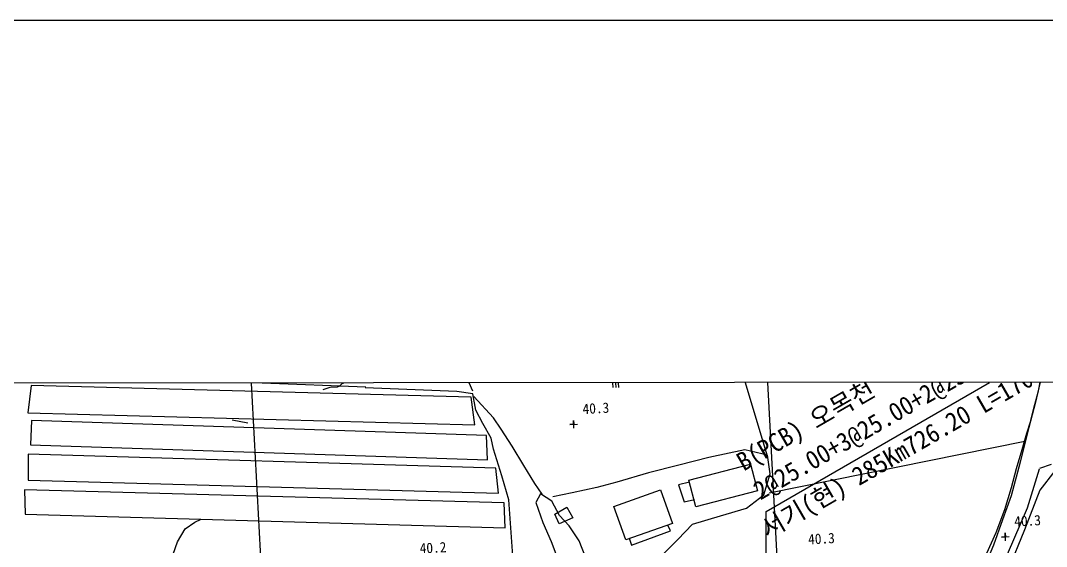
# Model space of a CAD drawing. Header units: millimetres. Extents: x 16742 to 17538, y 1103 to 1809.
# Drawn here: x 17104.6 to 17303.5, y 1517 to 1619.1 of the extents above; entities that cross this region are included whole.
import ezdxf
from ezdxf.xclip import XClip

# ---------------------------------------------------------------- set-up
doc = ezdxf.new("R2010")
doc.units = ezdxf.units.MM
doc.header["$LTSCALE"] = 10
doc.header["$MEASUREMENT"] = 0
doc.header["$XCLIPFRAME"] = 2
doc.layers.add('TX-PAPR', color=2, linetype='Continuous', plot=False)
doc.layers.add('TZ-BASE', color=253, linetype='Continuous')
doc.styles.get("Standard").update_dxf_attribs({"font": 'GulimChe.ttf'})

# ---------------------------------------------------------------- blocks, each defined once
blk = doc.blocks.new('JD-FHFGFGH4SFG5')
at = {"layer": 'TZ-BASE'}
for p, q in [((323.17, 133.44), (341.76, -216.42)), ((423.31, 133.44), (441.9, -216.42)), ((413.63, 103.54, 39.6), (426.25, 61.36, 39.6)), ((345.07, 82.21, 40.33), (344.02, 75.15, 40.33)), ((369.21, 73.75, 40.33), (365.8, 81.42, 40.33)), ((478.98, 73.79, 40.35), (479.8, 78.51, 40.35)), ((348.48, 74.53, 41.1), (319.68, 75.64, 41.1)), ((344.81, 76.13, 40), (343.39, 74.7, 40)), ((396.32, 75.88, 40.11), (396.4, 74.43, 40.11)), ((396.88, 76.47, 40.11), (396.99, 74.46, 40.11)), ((397.55, 74.47, 40.11), (397.47, 75.94, 40.11)), ((479.72, 77.3, 42.41), (478.37, 71.57, 42.41)), ((283.55, 74.85, 39.86), (282.96, 69.54, 39.86)), ((368.95, 72.53, 39.86), (283.55, 74.85, 39.86)), ((341.51, 74.47, 40), (340.15, 73.99, 40)), ((342.93, 74.52, 40), (341.51, 74.47, 40)), ((343.39, 74.7, 40), (342.93, 74.52, 40)), ((366.16, 73.64, 40.8), (348.35, 74.4, 40.8)), ((369.27, 73.23, 40.8), (366.16, 73.64, 40.8)), ((477.99, 70.14, 40.35), (478.98, 73.79, 40.35)), ((369.65, 67.18, 39.86), (368.95, 72.53, 39.86)), ((369.81, 70.02, 40.8), (369.27, 73.23, 40.8)), ((373.27, 68.55, 40.76), (369.42, 72.72, 40.76)), ((371.15, 67.45, 40.8), (369.81, 70.02, 40.8)), ((478.37, 71.57, 42.41), (476.73, 65.44, 42.41)), ((477.46, 68.01, 40.35), (477.99, 70.14, 40.35)), ((282.96, 69.54, 39.86), (369.65, 67.18, 39.86)), ((283.62, 68.01, 40.11), (283.44, 63.31, 40.11)), ((371.92, 65.1, 40.11), (283.62, 68.01, 40.11)), ((325.57, 67.5, 40), (322.58, 68.08, 40)), ((374.72, 66.36, 40.76), (373.27, 68.55, 40.76)), ((388.84, 66.55, 40.28), (388.76, 68.04, 40.28)), ((388.76, 68.04, 40.28), (388.8, 67.3, 40.28)), ((476.68, 65.57, 40.35), (477.38, 67.75, 40.35)), ((477.38, 67.75, 40.35), (477.46, 68.01, 40.35)), ((372.8, 64.58, 40.8), (371.15, 67.45, 40.8)), ((376.86, 63.04, 40.76), (374.72, 66.36, 40.76)), ((388.05, 67.26, 40.28), (389.54, 67.34, 40.28)), ((388.8, 67.3, 40.28), (388.05, 67.26, 40.28)), ((372.09, 60.38, 40.11), (371.92, 65.1, 40.11)), ((373.26, 62.48, 40.8), (372.8, 64.58, 40.8)), ((426.72, 54.02, 40.46), (476.31, 64.01, 40.46)), ((476.73, 65.44, 42.41), (475.37, 59.97, 42.41)), ((475.76, 62.4, 40.35), (476.68, 65.57, 40.35)), ((283.44, 63.31, 40.11), (372.09, 60.38, 40.11)), ((374.86, 57.29, 40.8), (373.26, 62.48, 40.8)), ((379.14, 59.29, 40.76), (376.86, 63.04, 40.76)), ((422, 62.33, 40.54), (415.03, 60.84, 40.54)), ((426.42, 61.28, 40.54), (422, 62.33, 40.54)), ((474.68, 58.7, 40.35), (475.76, 62.4, 40.35)), ((282.98, 61.49, 40.33), (282.99, 56.49, 40.33)), ((373.73, 58.8, 40.33), (282.98, 61.49, 40.33)), ((415.03, 60.84, 40.54), (409.18, 59.39, 40.54)), ((426.94, 57.68, 40.54), (426.42, 61.28, 40.54)), ((475.37, 59.97, 42.41), (473.66, 53.41, 42.41)), ((374.25, 53.95, 40.33), (373.73, 58.8, 40.33)), ((381.24, 55.79, 40.76), (379.14, 59.29, 40.76)), ((403.34, 57.89, 40.54), (397.2, 56.09, 40.54)), ((409.18, 59.39, 40.54), (403.34, 57.89, 40.54)), ((411.16, 56.47, 41.79), (423.09, 59.57, 41.79)), ((423.09, 59.57, 41.79), (424.44, 54.36, 41.79)), ((473.73, 55.05, 40.35), (474.68, 58.7, 40.35)), ((476.8, 51.11, 42.03), (479.12, 58.64, 42.03)), ((482.15, 58.27, 40.89), (479.22, 54.55, 40.89)), ((479.24, 58.77, 42.03), (481.5, 59.54, 42.03)), ((282.99, 56.49, 40.33), (374.25, 53.95, 40.33)), ((376.23, 52.64, 40.8), (374.86, 57.29, 40.8)), ((382.69, 53.77, 40.76), (381.24, 55.79, 40.76)), ((397.2, 56.09, 40.54), (393.28, 55.04, 40.54)), ((411.28, 56.1, 42.16), (409.15, 55.55, 42.16)), ((412.51, 51.26, 41.79), (411.16, 56.47, 41.79)), ((425.66, 53.63, 40.54), (426.94, 57.68, 40.54)), ((282.28, 54.58, 39.86), (282.44, 49.89, 39.86)), ((375.3, 52.09, 39.86), (282.28, 54.58, 39.86)), ((382.35, 53.8, 40.82), (381.46, 52.14, 40.82)), ((384.55, 52.37, 40.82), (382.35, 53.8, 40.82)), ((388.5, 53.97, 40.54), (384.73, 53.24, 40.54)), ((393.28, 55.04, 40.54), (388.5, 53.97, 40.54)), ((396.61, 51.36, 43.66), (405.66, 54.56, 43.66)), ((405.66, 54.56, 43.66), (407.95, 48.05, 43.66)), ((409.15, 55.55, 42.16), (410.21, 52.28, 42.16)), ((424.44, 54.36, 41.79), (412.51, 51.26, 41.79)), ((472.42, 50.79, 40.35), (473.73, 55.05, 40.35)), ((479.22, 54.55, 40.89), (476.26, 46.79, 40.89)), ((375.52, 47.19, 39.86), (375.3, 52.09, 39.86)), ((377.81, 30.7, 40.8), (376.23, 52.64, 40.8)), ((381.46, 52.14, 40.82), (382.8, 48.22, 40.82)), ((386.02, 49.63, 40.82), (384.55, 52.37, 40.82)), ((410.21, 52.28, 42.16), (412.22, 52.69, 42.16)), ((422.3, 51.02, 40.54), (425.66, 53.63, 40.54)), ((473.66, 53.41, 42.41), (471.97, 48.75, 42.41)), ((282.44, 49.89, 39.86), (375.52, 47.19, 39.86)), ((385.15, 49.88, 41.88), (387.47, 51.19, 41.88)), ((385.99, 47.99, 41.88), (385.15, 49.88, 41.88)), ((387.47, 51.19, 41.88), (388.62, 49.16, 41.88)), ((398.9, 44.86, 43.66), (396.61, 51.36, 43.66)), ((417.28, 49.55, 40.54), (422.3, 51.02, 40.54)), ((426.2, 0.4), (426.15, 50.39)), ((470.72, 46.29, 40.35), (472.42, 50.79, 40.35)), ((471.7, 39.23, 42.03), (476.8, 51.11, 42.03)), ((313.42, 47.02, 40), (315.31, 48.29, 40)), ((315.31, 48.29, 40), (316.53, 48.9, 40)), ((382.8, 48.22, 40.82), (384.43, 44.53, 40.82)), ((388.62, 49.16, 41.88), (385.99, 47.99, 41.88)), ((387.9, 47.58, 40.82), (386.02, 49.63, 40.82)), ((407.95, 48.05, 43.66), (398.9, 44.86, 43.66)), ((409, 44.96, 40.54), (411.87, 47.94, 40.54)), ((411.87, 47.94, 40.54), (417.28, 49.55, 40.54)), ((471.97, 48.75, 42.41), (470.25, 43.87, 42.41)), ((311.96, 44.47, 40), (313.42, 47.02, 40)), ((389.89, 44.72, 40.82), (387.9, 47.58, 40.82)), ((400.04, 43.83, 43.36), (407.56, 46.63, 43.36)), ((407.56, 46.63, 43.36), (407.09, 47.73, 43.36)), ((468.93, 42.31, 40.35), (470.72, 46.29, 40.35)), ((476.26, 46.79, 40.89), (471.26, 34.78, 40.89)), ((472.57, 44.72, 40.28), (472.49, 46.22, 40.28)), ((472.49, 46.22, 40.28), (472.53, 45.47, 40.28)), ((311.13, 42.12, 40), (311.96, 44.47, 40)), ((384.43, 44.53, 40.82), (385.52, 41.64, 40.82)), ((391.17, 41.41, 40.82), (389.89, 44.72, 40.82)), ((399.56, 45.23, 43.36), (400.04, 43.83, 43.36)), ((406.21, 42.19, 40.54), (409, 44.96, 40.54)), ((470.25, 43.87, 42.41), (468.02, 38.62, 42.41)), ((471.78, 45.43, 40.28), (473.28, 45.51, 40.28)), ((472.53, 45.47, 40.28), (471.78, 45.43, 40.28))]:
    blk.add_line(p, q, dxfattribs=at)
at = {"layer": 'TZ-BASE', "linetype": 'Continuous'}
blk.add_line((426.15, 50.39), (490.47, 87.61), dxfattribs=at)
for s, p in [('2@25.00+3@25.00+2@25.00', (425.01, 52.51)), ('  서기(현) 285Km726.20 L=170.60m', (422.33, 42.68)), ('B(PCB) 오목천', (421.76, 58.12))]:
    blk.add_text(s, height=3.6, rotation=30.054, dxfattribs=at).set_placement(p)
at = {"layer": 'TZ-BASE'}
for s, p in [('40.3', (390.58, 69.28, 40.12)), ('40.3', (474.31, 47.46, 40.12)), ('40.3', (434.33, 43.99, 40.12)), ('40.2', (358.99, 42.22, 38.29))]:
    blk.add_text(s, height=2, rotation=3.042, dxfattribs=at).set_placement(p)

msp = doc.modelspace()

# ---------------------------------------------------------------- linework, layer by layer
at = {"layer": 'TX-PAPR'}
for points in [[(16741.89, 1103.05), (17537.89, 1103.05), (17537.89, 1619.05), (16741.89, 1619.05)], [(17522.97, 1549.06), (16822.97, 1548.41), (16823.11, 1398.41), (17523.11, 1399.06)]]:
    msp.add_lwpolyline(points, close=True, dxfattribs=at)

# ---------------------------------------------------------------- block references
at = {"layer": 'TZ-BASE'}
ref = msp.add_blockref('JD-FHFGFGH4SFG5', (16823.04, 1473.41), dxfattribs=at)
XClip(ref).set_block_clipping_path([(699.9307166184, 75.6476090799), (-0.0689872699, 75.0037604044), (0.0689872699, -75.0037604044), (700.0686841918, -74.3523274699)])

doc.saveas('drawing.dxf')
